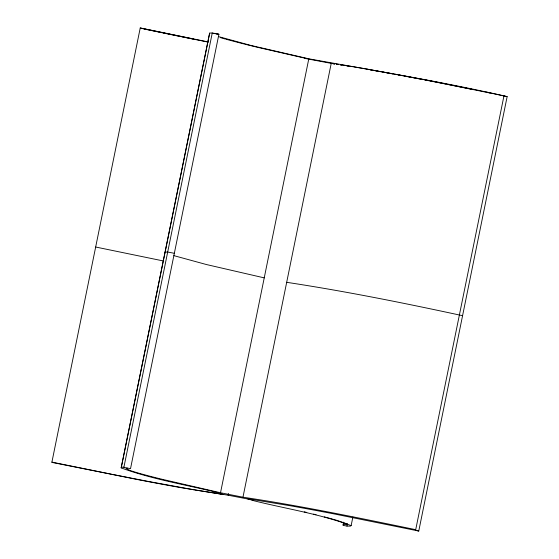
<?xml version="1.0" encoding="UTF-8"?>
<svg xmlns="http://www.w3.org/2000/svg" width="559" height="559" viewBox="0 0 559 559"><rect width="100%" height="100%" fill="white"/><g stroke="black" fill="none" stroke-linecap="round" stroke-linejoin="round"><path stroke-width="0.84" d="M208.304 41.96L140.239 27.95L51.854 462.384L111.346 474.221M51.91 462.118L137.36 479.531A137.046 4.304 11.5 0 0 182.052 487.86L223.747 494.575L216.571 492.647L217.577 492.563L217.095 492.458C185.113 484.548 152.146 479.266 121.17 467.897L209.499 33.736L209.667 33.093L212.259 32.96L218.911 34.232L130.52 468.666L123.874 467.394L212.259 32.96M121.17 467.897L209.667 33.093M127.263 468.093L126.055 468.456L130.114 470.517L135.32 472.18A183.024 5.751 11.5 0 0 162.634 479.405L220.519 492.752L308.806 58.8C375.019 70.748 441.512 81.607 507.146 96.616L418.761 531.05L334.659 514.028A149.581 4.696 11.5 0 0 290.477 505.79L247.155 498.656L254.247 500.843C286.515 508.886 319.965 513.924 351.136 525.614L352.876 517.068M194.825 489.929L228.114 495.211L228.463 493.499M220.519 492.752L242.969 497.196L331.256 63.244M343.645 522.162L343.002 525.348L346.971 526.103L350.346 526.131L351.136 525.614M346.971 526.103L347.495 523.538M503.994 95.722L415.61 530.156L418.761 531.05M164.933 252.808L165.101 252.165L167.693 252.032L174.338 253.304M304.907 58.485L306.283 58.429M121.338 467.261L123.93 467.128M343.128 524.733L346.859 524.279L345.637 523.406L337.832 520.681M216.927 34.176L218.911 34.232M306.479 58.709L334.799 64.054M286.69 282.316C345.693 291.281 404.269 303.076 462.572 315.688M242.969 497.196C300.931 505.853 358.333 517.823 415.707 529.673M306.884 58.52L308.806 58.8L250.921 45.454L218.401 36.566M253.08 500.026L228.114 495.211M336.343 64.341L337.943 64.578M340.34 64.935L341.94 65.172M346.894 65.941L348.599 66.214M366.956 69.267L368.661 69.561M370.358 69.861L372.063 70.161M373.761 70.462L378.01 71.203M193.98 489.775L149.022 481.565M213.79 33.351L218.303 34.218M148.184 481.411L112.198 474.395M424.749 79.93L431.576 81.258M433.281 81.593L445.921 84.081M201.296 40.737L207.962 42.051M447.591 84.409L472.921 89.51M163.731 261.032L95.673 247.022M181.661 36.789L200.464 40.569M193.659 39.116L141.769 28.341M490.054 93.032L430.367 80.838L366.089 68.925A155.912 4.898 11.5 0 0 354.092 66.898M162.641 32.883L180.837 36.621M486.512 92.137L507.146 96.616M144.187 29.026L161.803 32.708M305.906 58.395L257.72 47.34M264.232 277.872L206.348 264.519L173.835 255.631M304.299 511.855L306.765 512.456M244.59 44.133L256.895 47.145M243.773 43.93L225.724 39.179M140.239 27.95L143.383 28.802M220.253 37.572L224.893 38.955M313.543 514.126A193.749 6.086 11.5 0 1 316.059 514.755M324.311 516.886A193.749 6.086 11.5 0 1 337.084 520.436M333.325 63.719A155.912 4.898 11.5 0 1 334.785 63.922M336.315 64.131A155.912 4.898 11.5 0 1 338.726 64.481M340.403 64.732A155.912 4.898 11.5 0 1 353.288 66.766M379.645 71.496A149.581 4.696 11.5 0 1 381.224 71.776M382.817 72.069A149.581 4.696 11.5 0 1 384.431 72.356M386.059 72.649A149.581 4.696 11.5 0 1 392.697 73.865M395.094 74.312A149.581 4.696 11.5 0 1 396.715 74.606M398.336 74.913A149.581 4.696 11.5 0 1 402.459 75.682M404.122 75.989A149.581 4.696 11.5 0 1 405.792 76.303M407.476 76.625A149.581 4.696 11.5 0 1 411.501 77.387M413.129 77.694A149.581 4.696 11.5 0 1 423.044 79.595"/></g></svg>
